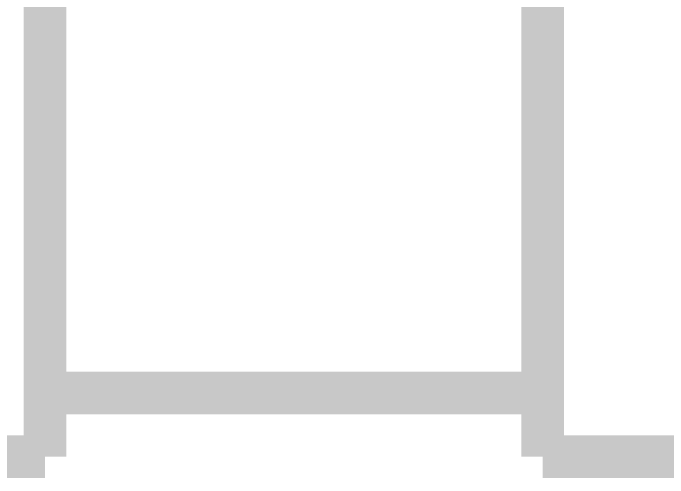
# Model space of a CAD drawing. Header units: millimetres. Extents: x 5 to 350, y 3 to 213.
# Drawn here: x 98.93 to 106.72, y 124.12 to 129.65 of the extents above; entities that cross this region are included whole.
import ezdxf

# ---------------------------------------------------------------- set-up
doc = ezdxf.new("R2010")
doc.units = ezdxf.units.MM
doc.layers.add('P', color=255, linetype='Continuous')

msp = doc.modelspace()

# ---------------------------------------------------------------- linework, layer by layer
at = {"layer": 'P', "const_width": 0.508}
for points in [[(99.307, 167.128), (99.307, 124.372)], [(105.234, 167.128), (105.234, 124.372)], [(99.307, 125.13), (105.234, 125.13)], [(92.622, 124.372), (99.307, 124.372)], [(105.234, 124.372), (112.43, 124.372)]]:
    msp.add_lwpolyline(points, dxfattribs=at)

doc.saveas('drawing.dxf')
